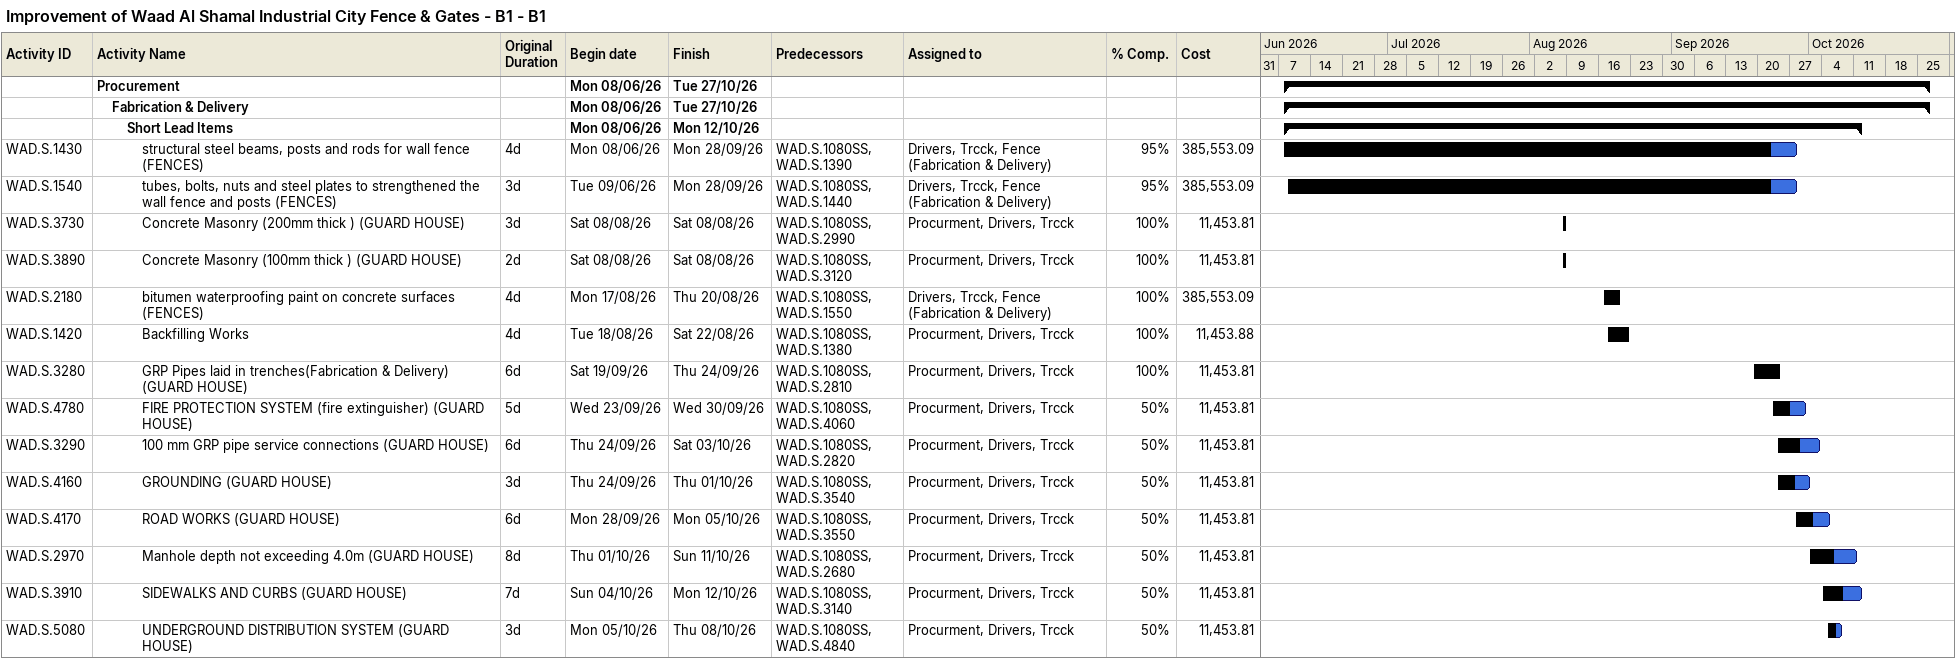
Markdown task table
Improvement of Waad Al Shamal Industrial City Fence & Gates - B1 - B1

| ID | Level | Task | Original duration | Start | Finish | Predecessors | Resources | % complete | Cost |
|---|---|---|---|---|---|---|---|---|---|
|  | 1 | **Procurement** |  | 2026-06-08 | 2026-10-27 |  |  |  |  |
|  | 2 | **Fabrication & Delivery** |  | 2026-06-08 | 2026-10-27 |  |  |  |  |
|  | 3 | **Short Lead Items** |  | 2026-06-08 | 2026-10-12 |  |  |  |  |
| WAD.S.1430 | 4 | structural steel beams, posts and rods for wall fence (FENCES) | 4d | 2026-06-08 | 2026-09-28 | WAD.S.1080SS, WAD.S.1390 | Drivers, Trcck, Fence (Fabrication & Delivery) | 95 | 385553.09 |
| WAD.S.1540 | 4 | tubes, bolts, nuts and steel plates to strengthened the wall fence and posts (FENCES) | 3d | 2026-06-09 | 2026-09-28 | WAD.S.1080SS, WAD.S.1440 | Drivers, Trcck, Fence (Fabrication & Delivery) | 95 | 385553.09 |
| WAD.S.3730 | 4 | Concrete Masonry (200mm thick ) (GUARD HOUSE) | 3d | 2026-08-08 | 2026-08-08 | WAD.S.1080SS, WAD.S.2990 | Procurment, Drivers, Trcck | 100 | 11453.81 |
| WAD.S.3890 | 4 | Concrete Masonry (100mm thick ) (GUARD HOUSE) | 2d | 2026-08-08 | 2026-08-08 | WAD.S.1080SS, WAD.S.3120 | Procurment, Drivers, Trcck | 100 | 11453.81 |
| WAD.S.2180 | 4 | bitumen waterproofing paint on concrete surfaces (FENCES) | 4d | 2026-08-17 | 2026-08-20 | WAD.S.1080SS, WAD.S.1550 | Drivers, Trcck, Fence (Fabrication & Delivery) | 100 | 385553.09 |
| WAD.S.1420 | 4 | Backfilling Works | 4d | 2026-08-18 | 2026-08-22 | WAD.S.1080SS, WAD.S.1380 | Procurment, Drivers, Trcck | 100 | 11453.88 |
| WAD.S.3280 | 4 | GRP Pipes laid in trenches(Fabrication & Delivery) (GUARD HOUSE) | 6d | 2026-09-19 | 2026-09-24 | WAD.S.1080SS, WAD.S.2810 | Procurment, Drivers, Trcck | 100 | 11453.81 |
| WAD.S.4780 | 4 | FIRE PROTECTION SYSTEM (fire extinguisher) (GUARD HOUSE) | 5d | 2026-09-23 | 2026-09-30 | WAD.S.1080SS, WAD.S.4060 | Procurment, Drivers, Trcck | 50 | 11453.81 |
| WAD.S.3290 | 4 | 100 mm GRP pipe service connections (GUARD HOUSE) | 6d | 2026-09-24 | 2026-10-03 | WAD.S.1080SS, WAD.S.2820 | Procurment, Drivers, Trcck | 50 | 11453.81 |
| WAD.S.4160 | 4 | GROUNDING (GUARD HOUSE) | 3d | 2026-09-24 | 2026-10-01 | WAD.S.1080SS, WAD.S.3540 | Procurment, Drivers, Trcck | 50 | 11453.81 |
| WAD.S.4170 | 4 | ROAD WORKS (GUARD HOUSE) | 6d | 2026-09-28 | 2026-10-05 | WAD.S.1080SS, WAD.S.3550 | Procurment, Drivers, Trcck | 50 | 11453.81 |
| WAD.S.2970 | 4 | Manhole depth not exceeding 4.0m (GUARD HOUSE) | 8d | 2026-10-01 | 2026-10-11 | WAD.S.1080SS, WAD.S.2680 | Procurment, Drivers, Trcck | 50 | 11453.81 |
| WAD.S.3910 | 4 | SIDEWALKS AND CURBS (GUARD HOUSE) | 7d | 2026-10-04 | 2026-10-12 | WAD.S.1080SS, WAD.S.3140 | Procurment, Drivers, Trcck | 50 | 11453.81 |
| WAD.S.5080 | 4 | UNDERGROUND DISTRIBUTION SYSTEM (GUARD HOUSE) | 3d | 2026-10-05 | 2026-10-08 | WAD.S.1080SS, WAD.S.4840 | Procurment, Drivers, Trcck | 50 | 11453.81 |
